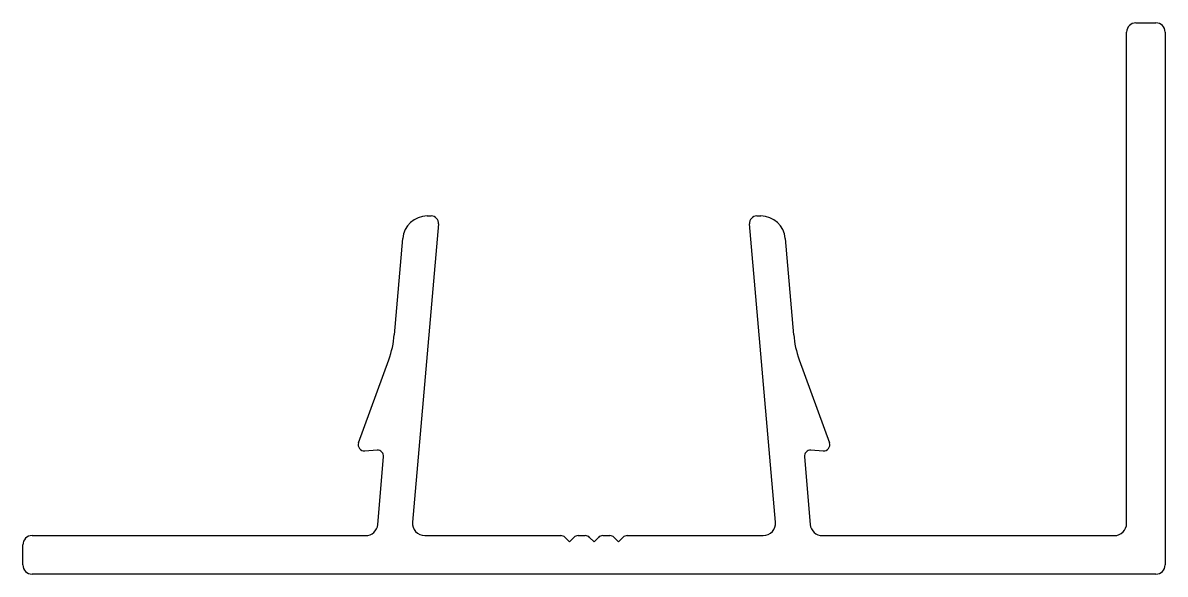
# Model space of a CAD drawing. Extents: x -22.6 to 23.9, y 8.8 to 31.3.
import ezdxf

# ---------------------------------------------------------------- set-up
doc = ezdxf.new("R2010")
doc.units = 0
doc.layers.get('0').update_dxf_attribs({"linetype": 'CONTINUOUS'})

msp = doc.modelspace()

# ---------------------------------------------------------------- linework, layer by layer
for p, q in [((22.735, 31.254), (23.545, 31.254)), ((22.355, 10.884), (22.355, 30.874)), ((23.925, 30.874), (23.925, 9.194)), ((-6.123, 23.394), (-5.961, 23.394)), ((7.297, 23.394), (7.459, 23.394)), ((-5.662, 23.068), (-6.724, 10.928)), ((8.06, 10.928), (6.998, 23.068)), ((-7.462, 18.56), (-7.119, 22.482)), ((8.455, 22.482), (8.798, 18.56)), ((-8.918, 14.162), (-7.688, 17.541)), ((9.024, 17.541), (10.254, 14.162)), ((-8.162, 13.86), (-8.666, 13.827)), ((-8.137, 10.841), (-7.897, 13.589)), ((9.233, 13.589), (9.473, 10.841)), ((10.002, 13.827), (9.498, 13.86)), ((-22.209, 10.384), (-8.635, 10.384)), ((-6.226, 10.384), (-0.685, 10.384)), ((-0.509, 10.311), (-0.332, 10.134)), ((-0.332, 10.134), (-0.155, 10.311)), ((0.022, 10.384), (0.314, 10.384)), ((0.491, 10.311), (0.668, 10.134)), ((0.668, 10.134), (0.845, 10.311)), ((1.022, 10.384), (1.314, 10.384)), ((1.491, 10.311), (1.668, 10.134)), ((1.668, 10.134), (1.845, 10.311)), ((2.021, 10.384), (7.562, 10.384)), ((9.971, 10.384), (21.855, 10.384)), ((-22.589, 9.194), (-22.589, 10.004)), ((9.162, 8.814), (-22.209, 8.814)), ((23.545, 8.814), (9.162, 8.814))]:
    msp.add_line(p, q)
for centre, radius, start, end in [((22.735, 30.874), 0.38, 90, 180), ((23.545, 30.874), 0.38, 0, 90), ((-6.123, 22.394), 1, 90, 175), ((-5.961, 23.094), 0.3, 355, 90), ((7.297, 23.094), 0.3, 90, 185), ((7.459, 22.394), 1, 5, 90), ((-11.447, 18.909), 4, 339.9996, 355), ((12.783, 18.909), 4, 185, 200.0004), ((-8.683, 14.077), 0.25, 159.9996, 273.7076), ((10.019, 14.077), 0.25, 266.2924, 20.0004), ((-8.146, 13.611), 0.25, 355, 93.7076), ((9.482, 13.611), 0.25, 86.2924, 185), ((-8.635, 10.884), 0.5, 270, 355), ((-6.226, 10.884), 0.5, 175, 270), ((7.562, 10.884), 0.5, 270, 5), ((9.971, 10.884), 0.5, 185, 270), ((21.855, 10.884), 0.5, 270, 0), ((-22.209, 10.004), 0.38, 90, 180), ((-0.685, 10.134), 0.25, 45, 90), ((0.022, 10.134), 0.25, 90, 135), ((0.314, 10.134), 0.25, 45, 90), ((1.022, 10.134), 0.25, 90, 135), ((1.314, 10.134), 0.25, 45, 90), ((2.021, 10.134), 0.25, 90, 135), ((-22.209, 9.194), 0.38, 180, 270), ((23.545, 9.194), 0.38, 270, 0)]:
    msp.add_arc(centre, radius, start, end)

doc.saveas('drawing.dxf')
